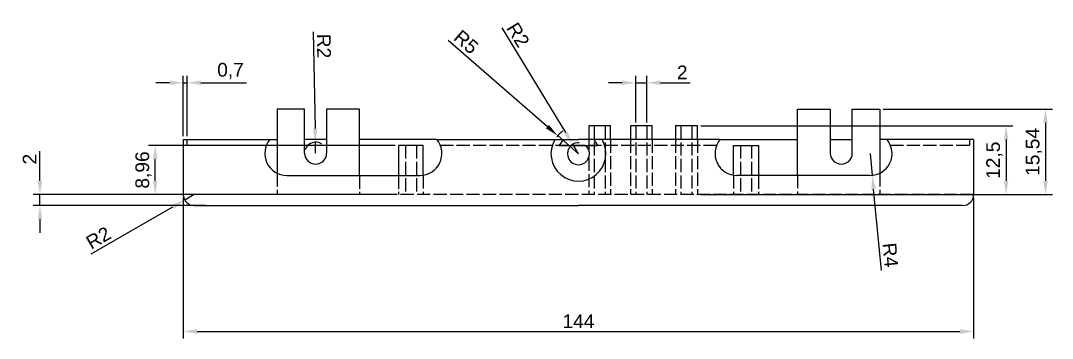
# Model space of a CAD drawing. Header units: millimetres. Extents: x 40 to 604, y 37 to 162.
# Drawn here: x 416.1 to 604.1, y 55.9 to 113.8 of the extents above; entities that cross this region are included whole.
import ezdxf

# ---------------------------------------------------------------- set-up
doc = ezdxf.new("R2010")
doc.units = ezdxf.units.MM
doc.linetypes.add('ACAD_ISO02W100', pattern=[15, 12, -3])
doc.layers.add('carcasa_superioara', color=11, linetype='Continuous')
doc.layers.add('cotari', color=4, linetype='Continuous')
doc.styles.get("Standard").update_dxf_attribs({"font": 'arial.ttf'})
doc.dimstyles.new('ISO-25', dxfattribs={"dimtxt": 2.5, "dimasz": 2.5, "dimexe": 1.25, "dimexo": 0.625, "dimtad": 1, "dimtxsty": 'Standard', "dimcen": 2.5, "dimadec": 0, "dimazin": 0, "dimtfac": 1, "dimtmove": 0, "dimatfit": 3, "dimfxl": 1, "dimarcsym": 0})

# ---------------------------------------------------------------- blocks, each defined once
blk = doc.blocks.new('*D47')
at = {"layer": 'cotari', "color": 0, "lineweight": -2, "transparency": 16777216}
for p, q in [((469.46, 111.73), (469.79, 94.12)), ((469.88, 89.62), (469.84, 91.62))]:
    blk.add_line(p, q, dxfattribs=at)
blk.add_arc((469.88, 89.62), 2, 55.2636, 162.0951, dxfattribs=at)
at = {"layer": 'cotari', "color": 0, "transparency": 16777216}
blk.add_solid([(470.21, 94.13), (469.38, 94.11), (469.84, 91.62)], dxfattribs=at)
at = {"layer": 'Defpoints', "color": 0, "transparency": 16777216}
for p in [(469.84, 91.62), (469.88, 89.62)]:
    blk.add_point(p, dxfattribs=at)
at = {"layer": 'cotari', "color": 0, "transparency": 16777216, "insert": (471.39, 109.14), "char_height": 2.5, "attachment_point": 5, "rotation": 271.0735}
blk.add_mtext('R2', dxfattribs=at)
blk = doc.blocks.new('*D48')
at = {"layer": 'cotari', "color": 0, "lineweight": -2, "transparency": 16777216}
for p, q in [((503.8, 112.44), (515.43, 93.36)), ((517.77, 89.52), (516.73, 91.23))]:
    blk.add_line(p, q, dxfattribs=at)
blk.add_arc((517.77, 89.52), 2, 85.5546, 131.627, dxfattribs=at)
at = {"layer": 'cotari', "color": 0, "transparency": 16777216}
blk.add_solid([(515.78, 93.58), (515.07, 93.15), (516.73, 91.23)], dxfattribs=at)
at = {"layer": 'Defpoints', "color": 0, "transparency": 16777216}
for p in [(516.73, 91.23), (517.77, 89.52)]:
    blk.add_point(p, dxfattribs=at)
at = {"layer": 'cotari', "color": 0, "transparency": 16777216, "insert": (506.77, 111.18), "char_height": 2.5, "attachment_point": 5, "rotation": 301.3644}
blk.add_mtext('R2', dxfattribs=at)
blk = doc.blocks.new('*D49')
at = {"layer": 'cotari', "color": 0, "lineweight": -2, "transparency": 16777216}
for p, q in [((494.06, 110.18), (512.11, 94.45)), ((517.77, 89.52), (514, 92.81))]:
    blk.add_line(p, q, dxfattribs=at)
blk.add_arc((517.77, 89.52), 5, 124.6002, 142.0664, dxfattribs=at)
at = {"layer": 'cotari', "color": 0, "transparency": 16777216}
blk.add_solid([(512.39, 94.76), (511.84, 94.14), (514, 92.81)], dxfattribs=at)
at = {"layer": 'Defpoints', "color": 0, "transparency": 16777216}
for p in [(514, 92.81), (517.77, 89.52)]:
    blk.add_point(p, dxfattribs=at)
at = {"layer": 'cotari', "color": 0, "transparency": 16777216, "insert": (497.31, 109.87), "char_height": 2.5, "attachment_point": 5, "rotation": 318.9241}
blk.add_mtext('R5', dxfattribs=at)
blk = doc.blocks.new('*D50')
at = {"layer": 'cotari', "color": 0, "lineweight": -2, "transparency": 16777216}
for p, q in [((447.77, 82.08), (446.03, 81.08)), ((428.96, 71.26), (443.87, 79.84))]:
    blk.add_line(p, q, dxfattribs=at)
at = {"layer": 'cotari', "color": 0, "transparency": 16777216}
blk.add_solid([(443.66, 80.2), (444.08, 79.47), (446.03, 81.08)], dxfattribs=at)
at = {"layer": 'Defpoints', "color": 0, "transparency": 16777216}
for p in [(446.03, 81.08), (447.77, 82.08)]:
    blk.add_point(p, dxfattribs=at)
at = {"layer": 'cotari', "color": 0, "transparency": 16777216, "insert": (430.3, 74.2), "char_height": 2.5, "attachment_point": 5, "rotation": 29.9119}
blk.add_mtext('R2', dxfattribs=at)
blk = doc.blocks.new('*D51')
at = {"layer": 'cotari', "color": 0, "lineweight": -2, "transparency": 16777216}
for p, q in [((528.23, 95.21), (528.23, 103.7)), ((530.23, 95.21), (530.23, 103.7)), ((525.73, 102.45), (523.23, 102.45)), ((528.23, 102.45), (530.23, 102.45)), ((532.73, 102.45), (538.14, 102.45))]:
    blk.add_line(p, q, dxfattribs=at)
at = {"layer": 'cotari', "color": 0, "transparency": 16777216}
for points in [[(525.73, 102.87), (525.73, 102.03), (528.23, 102.45)], [(532.73, 102.87), (532.73, 102.03), (530.23, 102.45)]]:
    blk.add_solid(points, dxfattribs=at)
at = {"layer": 'Defpoints', "color": 0, "transparency": 16777216}
for p in [(530.23, 102.45), (528.23, 94.58), (530.23, 94.58)]:
    blk.add_point(p, dxfattribs=at)
at = {"layer": 'cotari', "color": 0, "transparency": 16777216, "insert": (536.68, 104.33), "char_height": 2.5, "attachment_point": 5}
blk.add_mtext('2', dxfattribs=at)
blk = doc.blocks.new('*D52')
at = {"layer": 'cotari', "color": 0, "lineweight": -2, "transparency": 16777216}
for p, q in [((573.28, 97.62), (604.12, 97.62)), ((602.87, 95.12), (602.87, 84.58)), ((573.28, 82.08), (604.12, 82.08))]:
    blk.add_line(p, q, dxfattribs=at)
at = {"layer": 'cotari', "color": 0, "transparency": 16777216}
for points in [[(602.46, 95.12), (603.29, 95.12), (602.87, 97.62)], [(602.46, 84.58), (603.29, 84.58), (602.87, 82.08)]]:
    blk.add_solid(points, dxfattribs=at)
at = {"layer": 'Defpoints', "color": 0, "transparency": 16777216}
for p in [(572.66, 97.62), (572.66, 82.08), (602.87, 82.08)]:
    blk.add_point(p, dxfattribs=at)
at = {"layer": 'cotari', "color": 0, "transparency": 16777216, "insert": (600.75, 89.85), "char_height": 2.5, "attachment_point": 5, "rotation": 90}
blk.add_mtext('15,54', dxfattribs=at)
blk = doc.blocks.new('*D53')
at = {"layer": 'cotari', "color": 0, "lineweight": -2, "transparency": 16777216}
for p, q in [((419.65, 84.58), (419.65, 89.99)), ((449.82, 82.08), (418.4, 82.08)), ((419.65, 80.08), (419.65, 82.08)), ((449.82, 80.08), (418.4, 80.08)), ((419.65, 77.58), (419.65, 75.08))]:
    blk.add_line(p, q, dxfattribs=at)
at = {"layer": 'cotari', "color": 0, "transparency": 16777216}
for points in [[(419.23, 84.58), (420.07, 84.58), (419.65, 82.08)], [(419.23, 77.58), (420.07, 77.58), (419.65, 80.08)]]:
    blk.add_solid(points, dxfattribs=at)
at = {"layer": 'Defpoints', "color": 0, "transparency": 16777216}
for p in [(419.65, 82.08), (450.45, 82.08), (450.45, 80.08)]:
    blk.add_point(p, dxfattribs=at)
at = {"layer": 'cotari', "color": 0, "transparency": 16777216, "insert": (417.77, 88.53), "char_height": 2.5, "attachment_point": 5, "rotation": 90}
blk.add_mtext('2', dxfattribs=at)
blk = doc.blocks.new('*D54')
at = {"layer": 'cotari', "color": 0, "lineweight": -2, "transparency": 16777216}
for p, q in [((445.77, 92.71), (445.77, 103.7)), ((446.47, 92.71), (446.47, 103.7)), ((443.27, 102.45), (440.77, 102.45)), ((445.77, 102.45), (446.47, 102.45)), ((448.97, 102.45), (457.27, 102.45))]:
    blk.add_line(p, q, dxfattribs=at)
at = {"layer": 'cotari', "color": 0, "transparency": 16777216}
for points in [[(443.27, 102.87), (443.27, 102.03), (445.77, 102.45)], [(448.97, 102.87), (448.97, 102.03), (446.47, 102.45)]]:
    blk.add_solid(points, dxfattribs=at)
at = {"layer": 'Defpoints', "color": 0, "transparency": 16777216}
for p in [(446.47, 102.45), (445.77, 92.08), (446.47, 92.08)]:
    blk.add_point(p, dxfattribs=at)
at = {"layer": 'cotari', "color": 0, "transparency": 16777216, "insert": (454.37, 104.58), "char_height": 2.5, "attachment_point": 5}
blk.add_mtext('0,7', dxfattribs=at)
blk = doc.blocks.new('*D55')
at = {"layer": 'cotari', "color": 0, "lineweight": -2, "transparency": 16777216}
for p, q in [((570.91, 89.55), (571.3, 85.57)), ((573.01, 68.26), (571.55, 83.08))]:
    blk.add_line(p, q, dxfattribs=at)
at = {"layer": 'cotari', "color": 0, "transparency": 16777216}
blk.add_solid([(571.96, 83.12), (571.13, 83.04), (571.3, 85.57)], dxfattribs=at)
at = {"layer": 'Defpoints', "color": 0, "transparency": 16777216}
for p in [(570.91, 89.55), (571.3, 85.57)]:
    blk.add_point(p, dxfattribs=at)
at = {"layer": 'cotari', "color": 0, "transparency": 16777216, "insert": (574.61, 71.07), "char_height": 2.5, "attachment_point": 5, "rotation": 275.6333}
blk.add_mtext('R4', dxfattribs=at)
blk = doc.blocks.new('*D56')
at = {"layer": 'cotari', "color": 0, "lineweight": -2, "transparency": 16777216}
for p, q in [((484.36, 91.04), (439.4, 91.04)), ((440.65, 84.58), (440.65, 88.54)), ((484.36, 82.08), (439.4, 82.08))]:
    blk.add_line(p, q, dxfattribs=at)
at = {"layer": 'cotari', "color": 0, "transparency": 16777216}
for points in [[(440.23, 88.54), (441.07, 88.54), (440.65, 91.04)], [(440.23, 84.58), (441.07, 84.58), (440.65, 82.08)]]:
    blk.add_solid(points, dxfattribs=at)
at = {"layer": 'Defpoints', "color": 0, "transparency": 16777216}
for p in [(440.65, 91.04), (484.98, 91.04), (484.98, 82.08)]:
    blk.add_point(p, dxfattribs=at)
at = {"layer": 'cotari', "color": 0, "transparency": 16777216, "insert": (438.52, 86.56), "char_height": 2.5, "attachment_point": 5, "rotation": 90}
blk.add_mtext('8,96', dxfattribs=at)
blk = doc.blocks.new('*D57')
at = {"layer": 'cotari', "color": 0, "lineweight": -2, "transparency": 16777216}
for p, q in [((445.77, 81.46), (445.77, 55.88)), ((589.77, 81.46), (589.77, 55.88)), ((448.27, 57.13), (587.27, 57.13))]:
    blk.add_line(p, q, dxfattribs=at)
at = {"layer": 'cotari', "color": 0, "transparency": 16777216}
for points in [[(448.27, 57.55), (448.27, 56.72), (445.77, 57.13)], [(587.27, 57.55), (587.27, 56.72), (589.77, 57.13)]]:
    blk.add_solid(points, dxfattribs=at)
at = {"layer": 'Defpoints', "color": 0, "transparency": 16777216}
for p in [(445.77, 82.08), (589.77, 82.08), (589.77, 57.13)]:
    blk.add_point(p, dxfattribs=at)
at = {"layer": 'cotari', "color": 0, "transparency": 16777216, "insert": (517.77, 59.01), "char_height": 2.5, "attachment_point": 5}
blk.add_mtext('144', dxfattribs=at)
blk = doc.blocks.new('*D58')
at = {"layer": 'cotari', "color": 0, "lineweight": -2, "transparency": 16777216}
for p, q in [((540.07, 94.58), (596.94, 94.58)), ((595.69, 92.08), (595.69, 84.58)), ((540.07, 82.08), (596.94, 82.08))]:
    blk.add_line(p, q, dxfattribs=at)
at = {"layer": 'cotari', "color": 0, "transparency": 16777216}
for points in [[(595.27, 92.08), (596.11, 92.08), (595.69, 94.58)], [(595.27, 84.58), (596.11, 84.58), (595.69, 82.08)]]:
    blk.add_solid(points, dxfattribs=at)
at = {"layer": 'Defpoints', "color": 0, "transparency": 16777216}
for p in [(539.45, 94.58), (539.45, 82.08), (595.69, 82.08)]:
    blk.add_point(p, dxfattribs=at)
at = {"layer": 'cotari', "color": 0, "transparency": 16777216, "insert": (593.56, 88.33), "char_height": 2.5, "attachment_point": 5, "rotation": 90}
blk.add_mtext('12,5', dxfattribs=at)

msp = doc.modelspace()

# ---------------------------------------------------------------- linework, layer by layer
at = {"layer": 'carcasa_superioara'}
for p, q in [((462.876, 97.623), (462.876, 85.953)), ((467.876, 97.623), (462.876, 97.623)), ((467.876, 89.623), (467.876, 97.623)), ((477.876, 97.623), (471.876, 97.623)), ((471.876, 97.623), (471.876, 89.623)), ((477.876, 85.623), (477.876, 97.623)), ((557.66, 85.623), (557.66, 97.623)), ((557.66, 97.623), (563.66, 97.623)), ((563.66, 97.623), (563.66, 89.623)), ((567.66, 89.623), (567.66, 97.623)), ((567.66, 97.623), (572.66, 97.623)), ((572.66, 97.623), (572.66, 85.953)), ((523.64, 94.58), (519.64, 94.58)), ((519.64, 94.58), (519.64, 92.08)), ((523.64, 92.08), (523.64, 94.58)), ((531.231, 94.58), (527.231, 94.58)), ((527.231, 94.58), (527.231, 92.08)), ((531.231, 92.08), (531.231, 94.58)), ((539.447, 94.58), (535.447, 94.58)), ((535.447, 94.58), (535.447, 92.08)), ((539.447, 92.08), (539.447, 94.58)), ((445.768, 92.08), (461.531, 92.08)), ((445.768, 92.08), (445.768, 82.08)), ((461.531, 92.08), (462.876, 92.08)), ((471.876, 92.08), (467.876, 92.08)), ((491.976, 92.08), (477.876, 92.08)), ((489.485, 91.037), (484.985, 91.037)), ((484.985, 91.037), (484.985, 85.549)), ((489.485, 85.595), (489.485, 91.037)), ((491.976, 92.08), (517.768, 92.08)), ((514.971, 92.08), (514.26, 91.017)), ((514.26, 91.017), (521.26, 91.017)), ((543.56, 92.08), (517.768, 92.08)), ((520.549, 92.08), (521.26, 91.017)), ((543.56, 92.08), (557.66, 92.08)), ((546.051, 85.595), (546.051, 91.037)), ((546.051, 91.037), (550.551, 91.037)), ((550.551, 91.037), (550.551, 85.549)), ((563.66, 92.08), (567.66, 92.08)), ((574.005, 92.08), (572.66, 92.08)), ((589.768, 92.08), (574.005, 92.08)), ((589.768, 92.08), (589.768, 82.08)), ((464.628, 85.549), (488.878, 85.549)), ((477.876, 85.623), (477.876, 85.549)), ((570.908, 85.549), (546.658, 85.549)), ((557.66, 85.623), (557.66, 85.549)), ((447.768, 80.08), (517.768, 80.08)), ((587.768, 80.08), (517.768, 80.08))]:
    msp.add_line(p, q, dxfattribs=at)
at = {"layer": 'carcasa_superioara', "linetype": 'ACAD_ISO02W100', "ltscale": 0.2}
for p, q in [((520.64, 94.58), (520.64, 82.08)), ((522.64, 94.58), (522.64, 82.08)), ((528.231, 94.58), (528.231, 82.08)), ((530.231, 94.58), (530.231, 82.08)), ((536.447, 94.58), (536.447, 82.08)), ((538.447, 94.58), (538.447, 82.08)), ((446.468, 91.08), (460.933, 91.08)), ((486.235, 91.037), (486.235, 82.08)), ((488.235, 91.037), (488.235, 82.08)), ((492.574, 91.08), (542.962, 91.08)), ((523.64, 92.08), (523.64, 82.08)), ((527.231, 92.08), (527.231, 82.08)), ((531.231, 92.08), (531.231, 82.08)), ((535.447, 92.08), (535.447, 82.08)), ((539.447, 92.08), (539.447, 82.08)), ((547.301, 91.037), (547.301, 82.08)), ((549.301, 91.037), (549.301, 82.08)), ((574.603, 91.08), (589.068, 91.08)), ((519.64, 88.817), (519.64, 82.08)), ((462.876, 85.953), (462.876, 82.08)), ((477.876, 85.549), (477.876, 82.08)), ((484.985, 85.549), (484.985, 82.08)), ((489.485, 85.595), (489.485, 82.08)), ((546.051, 85.595), (546.051, 82.08)), ((550.551, 85.549), (550.551, 82.08)), ((557.66, 85.623), (557.66, 82.08)), ((572.66, 85.953), (572.66, 82.08)), ((589.768, 82.08), (445.768, 82.08))]:
    msp.add_line(p, q, dxfattribs=at)
at = {"layer": 'carcasa_superioara', "linetype": 'ACAD_ISO02W100'}
for p, q in [((445.768, 92.08), (445.768, 91.08)), ((446.468, 91.08), (446.468, 92.08)), ((488.235, 91.037), (486.235, 91.037)), ((519.64, 92.08), (519.64, 90.227)), ((589.068, 91.08), (589.068, 92.08))]:
    msp.add_line(p, q, dxfattribs=at)
at = {"layer": 'carcasa_superioara'}
for centre, radius, start, end in [((464.628, 89.549), 4, 140.74425, 270), ((488.878, 89.549), 4, 270, 39.25575), ((517.768, 89.522), 5, 149.22835, 30.77165), ((517.768, 89.522), 2, 131.62698, 48.37302), ((546.658, 89.549), 4, 140.74425, 270), ((570.908, 89.549), 4, 270, 39.25575), ((469.876, 89.623), 2, 180, 0), ((565.66, 89.623), 2, 180, 0), ((447.768, 82.08), 2, 180, 270), ((587.768, 82.08), 2, 270, 0)]:
    msp.add_arc(centre, radius, start, end, dxfattribs=at)
at = {"layer": 'cotari'}
for p, q in [((488.628, 85.549), (488.628, 85.549)), ((546.908, 85.549), (546.908, 85.549)), ((546.908, 85.549), (546.908, 85.549))]:
    msp.add_line(p, q, dxfattribs=at)

# ---------------------------------------------------------------- dimensions: what is measured, and where the dimension line sits
for center, mpoint, picture, middle in [((517.768, 89.522), (516.727, 91.23), '*D48', (505.165, 110.197)), ((469.876, 89.623), (469.839, 91.623), '*D47', (469.511, 109.101)), ((517.768, 89.522), (513.999, 92.807), '*D49', (496.06, 108.443)), ((570.908, 89.549), (571.3, 85.568), '*D55', (572.749, 70.885)), ((447.768, 82.08), (446.034, 81.083), '*D50', (431.239, 72.571))]:
    dim = msp.add_radius_dim(center=center, mpoint=mpoint, dimstyle='ISO-25', dxfattribs=at)
    dim.commit()
    dim.dimension.update_dxf_attribs({"geometry": picture, "text_midpoint": middle, "dimtype": 164})
for p1, p2, distance, picture, middle in [((445.768, 92.08), (446.468, 92.08), 10.369, '*D54', (454.369, 104.576)), ((528.231, 94.58), (530.231, 94.58), 7.869, '*D51', (536.684, 104.329)), ((572.66, 97.623), (572.66, 82.08), 30.214, '*D52', (600.746, 89.852)), ((539.447, 94.58), (539.447, 82.08), 56.244, '*D58', (593.564, 88.33)), ((484.985, 82.08), (484.985, 91.037), 44.335, '*D56', (438.522, 86.559)), ((450.45, 80.08), (450.45, 82.08), 30.799, '*D53', (417.77, 88.533)), ((445.768, 82.08), (589.768, 82.08), -24.946, '*D57', (517.768, 59.015))]:
    dim = msp.add_aligned_dim(p1=p1, p2=p2, distance=distance, dimstyle='ISO-25', dxfattribs=at)
    dim.commit()
    dim.dimension.update_dxf_attribs({"geometry": picture, "text_midpoint": middle})

doc.saveas('drawing.dxf')
